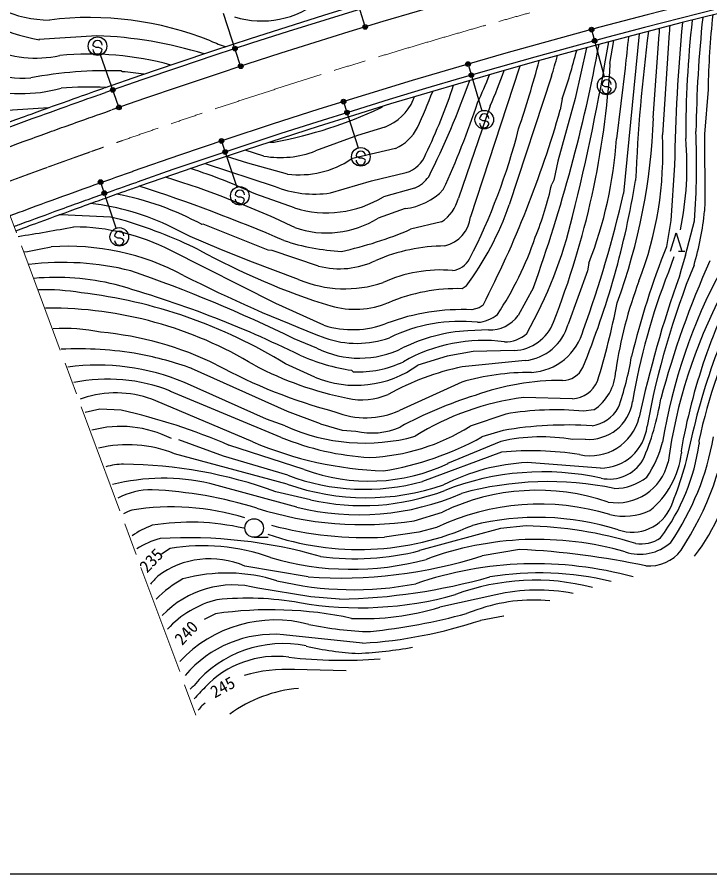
# Model space of a CAD drawing. Units: millimetres, scale not verified. Extents: x 40000 to 680000, y 20000 to 380000.
# Drawn here: x 77515 to 152222, y 205000 to 297439 of the extents above; entities that cross this region are included whole.
import ezdxf
from ezdxf.enums import TextEntityAlignment as Align

# ---------------------------------------------------------------- set-up
doc = ezdxf.new("R2010")
doc.units = ezdxf.units.MM
doc.header["$LTSCALE"] = 1000
doc.header["$PDMODE"] = 32
doc.header["$PDSIZE"] = 500
doc.linetypes.add('CHAIN', pattern=[18.5, 12, -1.5, 3.5, -1.5])
for name, color, linetype, lineweight in [('M-BGD', 7, 'Continuous', 25), ('M-BMK', 2, 'CHAIN', 13), ('M-STR-STRC', 7, 'Continuous', 25), ('M-TTL-BAND', 7, 'Continuous', 25)]:
    doc.layers.add(name, color=color, linetype=linetype, lineweight=lineweight)
doc.styles.add('ＭＳ ゴシック', font='')
doc.styles.get('ＭＳ ゴシック').set_extended_font_data('MS Gothic')

msp = doc.modelspace()

# ---------------------------------------------------------------- linework, layer by layer
at = {"layer": 'M-BGD'}
for p, q in [((86111, 295428), (79872, 295012)), ((141836, 294921), (141415, 292426)), ((144591, 295648), (142911, 278406)), ((146733, 295558), (146086, 286559)), ((147841, 295759), (147103, 284726)), ((138932, 294143), (137691, 288674)), ((131714, 292150), (131656, 291941)), ((88888, 291553), (88706, 291637)), ((131656, 291941), (126420, 275898)), ((143086, 291927), (142139, 284301)), ((135137, 291056), (130581, 277176)), ((152035, 289624), (151646, 284812)), ((137691, 288674), (135816, 281914)), ((136282, 288634), (136090, 287441)), ((80879, 287652), (75917, 287326)), ((128536, 287869), (125101, 277892)), ((117177, 285577), (114207, 284682)), ((151646, 284812), (151694, 277527)), ((114207, 284682), (109683, 282997)), ((104132, 282444), (102120, 283089)), ((118336, 283281), (113550, 282135)), ((102388, 281673), (100081, 282411)), ((97794, 281642), (105251, 279194)), ((106670, 280510), (102388, 281673)), ((135816, 281914), (135403, 279851)), ((148412, 281456), (148027, 275494)), ((115726, 279793), (119460, 280670)), ((111306, 278480), (115726, 279793)), ((135403, 279851), (135166, 279430)), ((107427, 276853), (103242, 278324)), ((120364, 278976), (117009, 278059)), ((151694, 277527), (151649, 276510)), ((119362, 276784), (116442, 275757)), ((82248, 276108), (82029, 276103)), ((87585, 275855), (82248, 276108)), ((88645, 275613), (87585, 275855)), ((148027, 275494), (147532, 272673)), ((149604, 271748), (150580, 275475)), ((96176, 273782), (94174, 274764)), ((97595, 275099), (97399, 275056)), ((104575, 272305), (97595, 275099)), ((123295, 275340), (119952, 274549)), ((105424, 266530), (94036, 272288)), ((105017, 272258), (104575, 272305)), ((110009, 270572), (105017, 272258)), ((148855, 272179), (149522, 272179)), ((107876, 269141), (102595, 271113)), ((139166, 270889), (139015, 270075)), ((148342, 271587), (147746, 269904)), ((149604, 271748), (149119, 270203)), ((139015, 270075), (136925, 264296)), ((149119, 270203), (148905, 269396)), ((125936, 268414), (125523, 268139)), ((133201, 268273), (131536, 265258)), ((110601, 264186), (105424, 266530)), ((127759, 266366), (127347, 266091)), ((80784, 266047), (80570, 266021)), ((127347, 266091), (126555, 265857)), ((128365, 263683), (126122, 263605)), ((109824, 261715), (107380, 262744)), ((123909, 260841), (120742, 259903)), ((126712, 261370), (123909, 260841)), ((131129, 261470), (126712, 261370)), ((109618, 258607), (106451, 260033)), ((132290, 260387), (125512, 259710)), ((106666, 254901), (96305, 259526)), ((113768, 259184), (113592, 259330)), ((104404, 254058), (95568, 258009)), ((125462, 258055), (118748, 255008)), ((105982, 252100), (94000, 257092)), ((85055, 256456), (84296, 256221)), ((137403, 256262), (132115, 256383)), ((86448, 255157), (84844, 254779)), ((88734, 255039), (86448, 255157)), ((102926, 251598), (92482, 256041)), ((110226, 253561), (106666, 254901)), ((130201, 254609), (126356, 253297)), ((139701, 255057), (138600, 254920)), ((106433, 253329), (104404, 254058)), ((110226, 253561), (112578, 252861)), ((112578, 252861), (114037, 252768)), ((129948, 252847), (127636, 252138)), ((99762, 250086), (94966, 251815)), ((129692, 251661), (123944, 249277)), ((138787, 251898), (137441, 251851)), ((151031, 251732), (151060, 251410)), ((108484, 248639), (100333, 251238)), ((149128, 250660), (149164, 250400)), ((106652, 247047), (94488, 250333)), ((106691, 248001), (99762, 250086)), ((129760, 250505), (121244, 247332)), ((140432, 248784), (132513, 249379)), ((107664, 244575), (98293, 247115)), ((109155, 245373), (105414, 246222)), ((120341, 243086), (123381, 244037)), ((122756, 242380), (120850, 241882)), ((129643, 242279), (120893, 239897)), ((132419, 242555), (129643, 242279)), ((103073, 241316), (104573, 241316)), ((120850, 241882), (117150, 241321)), ((94027, 240101), (93069, 239501)), ((131699, 240014), (127662, 239298)), ((108898, 237034), (102063, 238216)), ((109179, 234897), (103468, 235829)), ((112280, 234627), (109179, 234897)), ((129129, 235117), (123110, 233784)), ((98892, 233064), (97674, 232428)), ((127101, 233483), (125974, 233093)), ((129965, 232792), (127491, 232355)), ((114772, 229889), (106249, 230805)), ((112985, 226891), (107378, 227043)), ((97791, 223411), (97441, 223129))]:
    msp.add_line(p, q, dxfattribs=at)
for points in [[(102595, 271113), (99288, 272426), (96176, 273782)], [(147987, 272179), (148588, 274182), (149189, 272179)]]:
    msp.add_lwpolyline(points, dxfattribs=at)
msp.add_circle((103073, 242316), 1000, dxfattribs=at)
for centre, radius, start, end in [((320264, -376526), 706000, 87.77551, 109.30263), ((320264, -376526), 705500, 87.78769, 109.30263), ((320264, -376526), 703500, 69.53786, 109.30263), ((320264, -376526), 696500, 81.64276, 109.30263), ((320264, -376526), 695250, 87.77551, 109.30263), ((320264, -376526), 694750, 87.77551, 109.30263), ((81067, 309722), 12595, 220.98459, 269.66285), ((82888, 313150), 18383, 223.9625, 260.75593), ((103902, 306984), 9956, 252.78617, 309.38497), ((238466, 288223), 86442, 173.72175, 179.07079), ((85336, 262405), 34993, 68.11812, 97.1301), ((330940, 278965), 182545, 174.37619, 179.21828), ((263739, 284536), 114124, 173.67135, 180.10447), ((289142, 283041), 138437, 174.0451, 179.14632), ((338557, 271207), 194536, 172.70487, 177.46854), ((234425, 290972), 87811, 176.57828, 177.00617), ((264801, 286679), 117313, 175.19571, 175.56075), ((84639, 251650), 43803, 72.68434, 88.07377), ((300514, 276736), 158159, 173.24127, 174.48833), ((78117, 301554), 10696, 224.6386, 274.63747), ((79515, 305074), 12055, 245.28577, 282.45324), ((103526, 306194), 12433, 245.5427, 253.80849), ((-27048, 325571), 170185, 340.32499, 349.48209), ((-83745, 331524), 228034, 345.88968, 350.72758), ((85284, 260039), 33414, 74.70128, 95.44253), ((74742, 309807), 63239, 342.75211, 344.85411), ((86540, 306518), 52860, 340.2251, 346.1365), ((16937, 324125), 121025, 341.32375, 344.97015), ((50659, 297746), 90976, 338.58471, 356.64274), ((87303, 246040), 45618, 88.23864, 100.51044), ((87426, 269814), 21789, 80.06805, 86.15259), ((91210, 305364), 39840, 334.49378, 339.20988), ((80969, 308861), 51993, 336.18844, 340.69897), ((39729, 321377), 91906, 333.3933, 340.44071), ((78020, 304789), 15597, 252.70202, 285.72309), ((85251, 250769), 39122, 87.33967, 94.40362), ((71451, 308559), 54357, 334.92144, 339.39842), ((70172, 307635), 57157, 334.10779, 342.12819), ((115152, 290758), 5563, 291.35387, 336.11414), ((80915, 305606), 42880, 336.49625, 336.99999), ((96269, 331264), 48164, 280.90592, 295.00797), ((114057, 292346), 5386, 298.54329, 302.70211), ((39554, 317272), 92308, 335.39107, 341.64766), ((26487, 318583), 113941, 332.72413, 344.13852), ((81202, 288987), 64993, 339.85323, 357.85323), ((116359, 287705), 4845, 294.07488, 333.1914), ((66840, 301767), 66792, 332.93342, 345.78898), ((108713, 282790), 38438, 338.92254, 2.88672), ((61127, 281592), 89661, 356.08826, 2.24479), ((104900, 293384), 9427, 269.19664, 272.92441), ((98080, 287033), 44144, 338.54873, 356.45136), ((115485, 281324), 34262, 348.48303, 5.02958), ((105910, 292733), 10442, 260.19613, 291.18584), ((107946, 290492), 10063, 262.71653, 303.84543), ((118541, 283781), 3245, 286.45725, 340.07915), ((78813, 226804), 57019, 64.63096, 72.23636), ((62076, 178905), 106038, 64.66185, 72.75742), ((118865, 282410), 3747, 293.58428, 324.15473), ((39001, 117857), 169412, 66.59993, 72.23918), ((109559, 289695), 11350, 247.69385, 278.85154), ((100982, 286790), 34967, 337.98127, 347.84958), ((51561, 295031), 93893, 337.86469, 350.6639), ((82722, 248280), 30559, 61.16233, 79.59257), ((118570, 283535), 6797, 276.69365, 316.23049), ((23891, 305495), 122064, 339.99386, 347.17798), ((82250, 250061), 27452, 64.10941, 83.37387), ((110888, 288022), 11693, 252.78423, 301.56525), ((120973, 278900), 4250, 303.11556, 346.2882), ((100057, 287747), 32302, 323.23833, 340.89782), ((122357, 279209), 29416, 343.17055, 354.7353), ((73638, 224222), 53537, 64.00001, 73.72112), ((110899, 284551), 10396, 250.66039, 302.22349), ((122735, 276343), 3712, 284.3444, 353.12621), ((90858, 286840), 47812, 330.51165, 346.81125), ((31954, 557392), 287271, 279.14737, 280.36537), ((83500, 251540), 23269, 63.07749, 89.65198), ((103512, 313071), 41883, 282.36297, 293.11269), ((98754, 285553), 36622, 326.55552, 341.083), ((82983, 246243), 26467, 61.85187, 93.921), ((113803, 296038), 23915, 251.67246, 266.82667), ((123689, 254053), 18693, 90.10528, 113.59655), ((68149, 334223), 62938, 279.24328, 281.94339), ((133882, 338923), 76063, 241.0869, 252.75792), ((235908, 238091), 94901, 158.62951, 166.14599), ((82481, 241121), 29847, 75.85914, 97.12887), ((112263, 279435), 9145, 255.73279, 295.54278), ((124215, 272459), 2366, 275.8671, 332.72405), ((247255, 228904), 103999, 156.03429, 164.74853), ((216611, 237268), 67991, 150.00478, 167.53197), ((37918, 120493), 158304, 63.97335, 70.87883), ((123203, 255169), 14989, 85.20069, 114.56063), ((231661, 237648), 87618, 157.84365, 169.71653), ((205985, 241899), 59657, 151.69716, 170.66282), ((212249, 239690), 64068, 151.76841, 170.14127), ((81694, 242563), 26794, 76.20762, 95.03755), ((166724, 409972), 157440, 243.09047, 249.15917), ((112870, 280949), 12821, 247.07659, 288.66277), ((213380, 244228), 70478, 158.63506, 170.4271), ((263099, 228699), 121229, 160.38492, 167.82067), ((56609, 156539), 116382, 63.78557, 74.31009), ((125017, 249090), 19056, 88.47748, 113.00432), ((187725, 252623), 46137, 159.2528, 171.7121), ((80627, 245132), 22884, 80.48278, 92.02741), ((78093, 214034), 54038, 58.34693, 83.28592), ((202407, 241950), 55197, 152.21369, 172.23617), ((113942, 275486), 9569, 254.19797, 292.27404), ((63503, 281854), 80179, 342.79926, 349.03356), ((81006, 223338), 42709, 58.8268, 90.29734), ((125522, 242621), 23260, 87.45438, 110.45069), ((126960, 268145), 3638, 273.41402, 310.28393), ((113671, 274038), 10320, 252.69323, 291.15459), ((125355, 246929), 17678, 84.08463, 115.75232), ((128504, 267381), 3701, 267.84376, 324.99523), ((130927, 266195), 4730, 272.44869, 339.3684), ((212711, 238146), 63158, 154.553, 167.57746), ((82485, 243368), 20484, 78.67176, 93.02029), ((83099, 227252), 36361, 64.01157, 84.61879), ((127213, 245274), 18363, 93.40809, 116.2623), ((131771, 265705), 5343, 275.57316, 344.7119), ((132602, 265268), 6180, 273.52396, 345.62966), ((114167, 272614), 10374, 250.54191, 289.76204), ((127843, 245073), 17484, 82.64573, 119.68404), ((130210, 265727), 3317, 267.77276, 313.09633), ((84163, 223524), 38125, 80.18478, 92.87442), ((114429, 271087), 10442, 243.83559, 296.49703), ((83143, 222626), 39192, 70.27845, 78.94005), ((116976, 281365), 22293, 246.30852, 261.26929), ((113270, 265720), 30890, 340.25472, 350.8637), ((86232, 235788), 24102, 67.21143, 97.74394), ((126498, 310383), 57439, 241.43339, 255.14376), ((120772, 293637), 38096, 242.38425, 258.44304), ((114036, 269077), 11364, 247.12351, 306.16642), ((114378, 270257), 11090, 266.84401, 295.68162), ((131584, 231213), 29137, 102.02802, 118.84105), ((132755, 233137), 25963, 89.49779, 106.31363), ((136269, 260739), 2512, 271.55544, 334.37125), ((136758, 259484), 5316, 303.61431, 357.7275), ((87263, 239924), 18459, 68.38299, 101.40616), ((136008, 231647), 26583, 89.28971, 110.02604), ((137213, 259402), 3146, 273.4724, 336.43009), ((88168, 245490), 11399, 67.75982, 105.8505), ((114701, 263095), 6959, 257.03612, 293.96867), ((141086, 211647), 47159, 107.50055, 118.18668), ((135760, 227721), 28892, 97.2457, 122.05088), ((120627, 260307), 26602, 336.3478, 351.25307), ((139159, 256662), 4778, 265.53119, 351.41752), ((138945, 257223), 3913, 278.4181, 330.29294), ((73455, 188472), 68298, 66.76717, 77.07226), ((115093, 262970), 8760, 247.71743, 294.65961), ((135552, 223700), 31369, 84.42237, 99.82163), ((139324, 255538), 5424, 257.62664, 346.53441), ((120963, 258354), 33653, 326.80739, 353.31655), ((114983, 272173), 20693, 245.59548, 285.25382), ((114569, 272087), 22180, 272.4568, 302.10021), ((136916, 211716), 41717, 86.42403, 99.61544), ((140445, 253817), 5033, 269.85323, 353.99151), ((88677, 241147), 12126, 63.1567, 104.84413), ((115761, 260096), 7528, 256.7588, 293.89831), ((118418, 288305), 39841, 247.11747, 267.9968), ((117336, 279903), 30032, 247.78611, 266.53321), ((111658, 281337), 33285, 279.28042, 298.68827), ((134043, 232291), 19853, 80.14592, 102.65822), ((135516, 254482), 11961, 326.03274, 345.94886), ((124246, 256993), 28774, 325.64284, 350.28673), ((113656, 258933), 37230, 337.433, 349.18396), ((89451, 237803), 13505, 68.10424, 103.47327), ((132893, 216380), 34268, 81.15665, 95.24692), ((129367, 254361), 21894, 323.22913, 352.2547), ((141373, 251840), 4240, 258.20377, 328.6559), ((139629, 251596), 9609, 309.56936, 352.85093), ((88974, 242817), 6381, 89.75977, 107.31376), ((88637, 200447), 48753, 69.8714, 89.572), ((115493, 267433), 20059, 249.54618, 295.11539), ((133584, 227389), 22016, 92.78861, 117.24939), ((142194, 250714), 5674, 260.43874, 346.67116), ((134762, 251726), 20115, 321.83562, 352.86672), ((115000, 270123), 23631, 249.41399, 285.32189), ((134230, 219338), 29038, 77.51876, 111.40668), ((141831, 252514), 5935, 270.85235, 307.39298), ((93277, 225199), 22482, 77.10865, 104.10139), ((115201, 271311), 25726, 250.59067, 288.82731), ((134777, 212386), 34932, 78.20063, 105.48629), ((92047, 238522), 7918, 89.6935, 117.75355), ((89942, 201023), 45468, 72.81847, 87.29232), ((114384, 271515), 27765, 255.99318, 293.48606), ((114760, 269532), 24800, 256.93827, 290.96192), ((133633, 222840), 23546, 71.12003, 115.81084), ((92518, 237504), 7246, 111.39779, 119.02697), ((94162, 217728), 26867, 72.85472, 99.18299), ((114822, 280353), 37674, 252.30762, 278.42381), ((133857, 219173), 25725, 72.88973, 115.56321), ((142948, 250419), 6832, 257.12397, 294.2199), ((143853, 246402), 4535, 250.4487, 337.21465), ((133623, 214229), 29228, 72.65719, 103.87917), ((95637, 233227), 10042, 110.85732, 124.81919), ((96180, 217380), 25565, 76.96195, 99.27097), ((114380, 269931), 29940, 250.8402, 294.11347), ((115202, 281247), 39973, 255.12523, 272.79253), ((131412, 198835), 43732, 72.96869, 88.6807), ((94689, 233920), 7467, 103.62964, 124.68733), ((95929, 189388), 51875, 74.00618, 93.31453), ((97564, 218748), 21644, 70.34393, 99.40388), ((133608, 206725), 34360, 73.95986, 110.42225), ((144691, 244432), 4947, 251.25564, 311.97271), ((144793, 244361), 3756, 261.23867, 304.20664), ((113989, 266610), 27613, 262.16013, 284.61477), ((127030, 151483), 88654, 78.10557, 86.98127), ((145680, 242537), 4320, 264.98806, 322.88808), ((98316, 229637), 9361, 66.40154, 126.98009), ((113594, 268662), 30800, 253.49659, 285.1025), ((112292, 287802), 50881, 266.1749, 287.58219), ((133428, 198696), 39761, 74.63965, 108.96483), ((107344, 222541), 20671, 135.16504, 138.41041), ((101268, 226004), 12308, 118.47411, 135.43193), ((100134, 219390), 18065, 72.60976, 105.19306), ((110787, 300537), 65926, 271.29746, 285.58999), ((133403, 211943), 24742, 75.61392, 110.37659), ((133836, 204838), 32636, 76.29189, 99.40238), ((100812, 225673), 10498, 75.34728, 136.69952), ((113789, 271276), 35616, 256.59717, 280.87084), ((114437, 271969), 38259, 260.25608, 285.69759), ((133611, 215463), 20158, 78.94865, 102.84675), ((101701, 224098), 10811, 104.17168, 137.49702), ((102327, 201341), 33399, 80.28739, 95.62279), ((133137, 216733), 17804, 84.07214, 109.81724), ((104864, 191744), 41749, 77.93291, 98.224), ((114878, 260427), 27886, 267.3552, 287.16877), ((108146, 299247), 68514, 276.25368, 285.08207), ((105346, 218310), 14085, 75.01949, 136.95274), ((111641, 280073), 50282, 273.5703, 288.37414), ((133521, 216482), 16694, 102.1604, 102.29944), ((116341, 266066), 34933, 257.84737, 268.80031), ((105208, 218294), 12554, 85.24115, 139.72945), ((106169, 217423), 12418, 78.37041, 140.46619), ((115805, 259640), 30889, 256.6494, 267.27128), ((111485, 280153), 51445, 273.1753, 279.71838), ((105473, 217927), 10539, 82.66541, 136.84758), ((112617, 277465), 49426, 263.26343, 274.67947), ((106515, 211279), 15784, 86.63903, 106.5905), ((119723, 200357), 34038, 132.80967, 133.74917), ((127978, 195294), 42452, 135.33603, 137.67635), ((109168, 210184), 14885, 95.03177, 125.88682), ((131190, 194108), 44511, 139.30774, 140.08463)]:
    msp.add_arc(centre, radius, start, end, dxfattribs=at)
for points in [[(73444, 284930), (73632, 285000), (73828, 285073), (74035, 285149), (75977, 285870), (77066, 286270), (79013, 286977), (80825, 287634), (81840, 288001), (83656, 288646), (84914, 289093), (85310, 289233), (86879, 289783)], [(73618, 284462), (74190, 284675), (74789, 284896), (75514, 285164), (77442, 285875), (78522, 286271), (80454, 286967), (82283, 287626), (83308, 287995), (85141, 288642), (85884, 288904), (86118, 288987), (87045, 289312)], [(74315, 282587), (74350, 282600), (74384, 282612), (74419, 282625), (76259, 283309), (77290, 283689), (79133, 284361), (80977, 285033), (82011, 285406), (83859, 286064), (85361, 286600), (85834, 286767), (87708, 287425)], [(76765, 276030), (78124, 276535), (79103, 276897), (80653, 277463), (82461, 278125), (83476, 278490), (85287, 279141), (87105, 279794), (88127, 280150), (89949, 280793), (89983, 280805), (89994, 280809), (90037, 280824)], [(77210, 274861), (77388, 274928), (77575, 274997), (77770, 275069), (79519, 275718), (80500, 276078), (82253, 276716), (84102, 277390), (85139, 277763), (86993, 278423), (88343, 278903), (88768, 279054), (90453, 279645)], [(77387, 274394), (78147, 274677), (78900, 274955), (79875, 275314), (81658, 275970), (82659, 276333), (84445, 276979), (86283, 277643), (87315, 278010), (89158, 278660), (89728, 278861), (89907, 278924), (90619, 279173)]]:
    msp.add_open_spline(points, degree=3, knots=[0, 0, 0, 0, 1, 1, 1, 2, 2, 2, 3, 3, 3, 4, 4, 4, 4], dxfattribs=at)
at = {"layer": 'M-BMK'}
msp.add_line((65079, 307425), (97203, 221039), dxfattribs=at)
msp.add_arc((320264, -376526), 700000, 69.59925, 109.30263, dxfattribs=at)
msp.add_open_spline([(75535, 279307), (76456, 279650), (77293, 279959), (78453, 280385), (80286, 281058), (81314, 281434), (83152, 282093), (84990, 282752), (86020, 283121), (87863, 283770), (88257, 283908), (88381, 283952), (88873, 284125)], degree=3, knots=[0, 0, 0, 0, 1, 1, 1, 2, 2, 2, 3, 3, 3, 4, 4, 4, 4], dxfattribs=at)
at = {"layer": 'M-STR-STRC'}
for p, q in [((115004, 296521), (113297, 302117)), ((101585, 292282), (99767, 297842)), ((139508, 295956), (140832, 291030)), ((85787, 294319), (85687, 294437)), ((86032, 294180), (85787, 294319)), ((86332, 294177), (86032, 294180)), ((86578, 294066), (86332, 294177)), ((86683, 293929), (86578, 294066)), ((88443, 287841), (86516, 293364)), ((126191, 292234), (127613, 287336)), ((140692, 290075), (140593, 290193)), ((140937, 289936), (140692, 290075)), ((141238, 289934), (140937, 289936)), ((141483, 289822), (141238, 289934)), ((141589, 289686), (141483, 289822)), ((112761, 288189), (114280, 283321)), ((127492, 286386), (127392, 286504)), ((127737, 286247), (127492, 286386)), ((128037, 286245), (127737, 286247)), ((128282, 286133), (128037, 286245)), ((128388, 285997), (128282, 286133)), ((99603, 283938), (101219, 279101)), ((114179, 282377), (114079, 282495)), ((114424, 282238), (114179, 282377)), ((114725, 282236), (114424, 282238)), ((114970, 282124), (114725, 282236)), ((115076, 281988), (114970, 282124)), ((88206, 274674), (86559, 279504)), ((101137, 278163), (101037, 278281)), ((101382, 278024), (101137, 278163)), ((101682, 278022), (101382, 278024)), ((101927, 277910), (101682, 278022)), ((102033, 277774), (101927, 277910)), ((88129, 273738), (88029, 273856)), ((88374, 273599), (88129, 273738)), ((88674, 273596), (88374, 273599)), ((88920, 273485), (88674, 273596)), ((89025, 273348), (88920, 273485))]:
    msp.add_line(p, q, dxfattribs=at)
for centre, radius in [((115048, 296378), 150), ((115048, 296378), 120), ((115048, 296378), 90), ((115048, 296378), 60), ((115048, 296378), 30), ((139469, 296100), 150), ((139469, 296100), 120), ((139469, 296100), 90), ((139469, 296100), 60), ((139469, 296100), 30), ((86186, 294308), 1000), ((139794, 294893), 150), ((139794, 294893), 120), ((139794, 294893), 90), ((139794, 294893), 60), ((139794, 294893), 30), ((101010, 294040), 150), ((101010, 294040), 120), ((101010, 294040), 90), ((101010, 294040), 60), ((101010, 294040), 30), ((101632, 292139), 150), ((101632, 292139), 120), ((101632, 292139), 90), ((101632, 292139), 60), ((101632, 292139), 30), ((126149, 292378), 150), ((126149, 292378), 120), ((126149, 292378), 90), ((126149, 292378), 60), ((126149, 292378), 30), ((126498, 291177), 150), ((126498, 291177), 120), ((126498, 291177), 90), ((126498, 291177), 60), ((126498, 291177), 30), ((141092, 290065), 1000), ((87834, 289587), 150), ((87834, 289587), 120), ((87834, 289587), 90), ((87834, 289587), 60), ((87834, 289587), 30), ((112716, 288332), 150), ((112716, 288332), 120), ((112716, 288332), 90), ((88493, 287699), 150), ((88493, 287699), 120), ((88493, 287699), 90), ((88493, 287699), 60), ((88493, 287699), 30), ((112716, 288332), 60), ((112716, 288332), 30), ((113089, 287139), 150), ((113089, 287139), 120), ((113089, 287139), 90), ((113089, 287139), 60), ((113089, 287139), 30), ((127891, 286376), 1000), ((99556, 284080), 150), ((99556, 284080), 120), ((99556, 284080), 90), ((99556, 284080), 60), ((99556, 284080), 30), ((99952, 282895), 150), ((99952, 282895), 120), ((99952, 282895), 90), ((99952, 282895), 60), ((99952, 282895), 30), ((114578, 282366), 1000), ((86510, 279646), 150), ((86510, 279646), 120), ((86510, 279646), 90), ((86510, 279646), 60), ((86510, 279646), 30), ((86915, 278460), 150), ((86915, 278460), 120), ((86915, 278460), 90), ((86915, 278460), 60), ((86915, 278460), 30), ((101536, 278152), 1000), ((88528, 273727), 1000)]:
    msp.add_circle(centre, radius, dxfattribs=at)
for centre, start, end in [((86187, 294433), 359.55488, 179.55488), ((86183, 293933), 179.55488, 359.55488), ((141093, 290190), 359.55488, 179.55488), ((141089, 289690), 179.55488, 359.55488), ((127892, 286501), 359.55488, 179.55488), ((127888, 286001), 179.55488, 359.55488), ((114579, 282491), 359.55488, 179.55488), ((114576, 281991), 179.55488, 359.55488), ((101537, 278277), 359.55488, 179.55488), ((101533, 277777), 179.55488, 359.55488), ((88529, 273852), 359.55488, 179.55488), ((88525, 273352), 179.55488, 359.55488)]:
    msp.add_arc(centre, 500, start, end, dxfattribs=at)
for p in [(115048, 296378), (139469, 296100), (139794, 294893), (101010, 294040), (101632, 292139), (126149, 292378), (126498, 291177), (87834, 289587), (112716, 288332), (88493, 287699), (113089, 287139), (99556, 284080), (99952, 282895), (86510, 279646), (86915, 278460)]:
    msp.add_point(p, dxfattribs=at)
at = {"layer": 'M-TTL-BAND'}
msp.add_line((40000, 205000), (579000, 205000), dxfattribs=at)

# ---------------------------------------------------------------- texts
at = {"layer": 'M-BGD', "style": 'ＭＳ ゴシック'}
for s, rotation, p in [('235', 46.555, (91817, 237122)), ('240', 46.555, (95589, 229305)), ('245', 28.903, (99014, 223576))]:
    msp.add_text(s, height=1320, rotation=rotation, dxfattribs=at).set_placement(p, align=Align.BOTTOM_LEFT)

doc.saveas('drawing.dxf')
